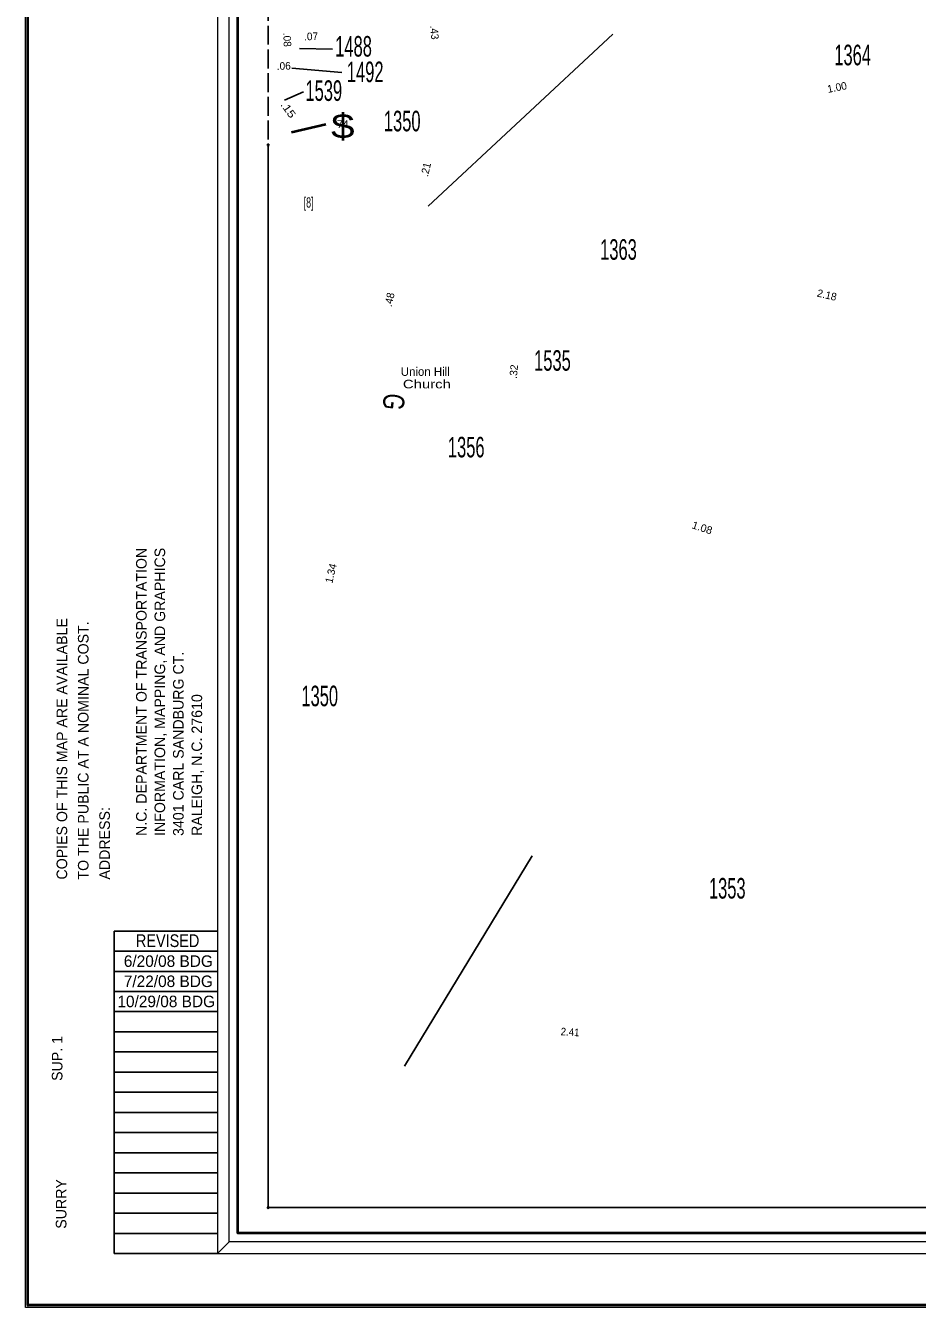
# Model space of a CAD drawing. Extents: x 403833 to 501201, y 265970 to 452746.
# Drawn here: x 404571 to 418115, y 331859 to 351322 of the extents above; entities that cross this region are included whole.
import ezdxf
from ezdxf.enums import TextEntityAlignment as Align

# ---------------------------------------------------------------- set-up
doc = ezdxf.new("R2010")
doc.units = 0
doc.header["$LTSCALE"] = 48
doc.header["$PDMODE"] = 32
doc.header["$PDSIZE"] = 24
doc.linetypes.add('LONG_DASHED', pattern=[7.5, 6, -1.5])
for name, color, linetype, lineweight in [('1', 7, 'Continuous', 25), ('20', 7, 'Continuous', 40), ('23', 7, 'Continuous', 40), ('25', 7, 'LONG_DASHED', 25), ('29', 7, 'Continuous', 53), ('31', 7, 'Continuous', 25), ('38', 7, 'Continuous', 25), ('40', 7, 'Continuous', 13), ('5', 7, 'Continuous', 53), ('56', 7, 'Continuous', 40), ('63', 7, 'Continuous', 25)]:
    doc.layers.add(name, color=color, linetype=linetype, lineweight=lineweight)

msp = doc.modelspace()

# ---------------------------------------------------------------- linework, layer by layer
at = {"layer": '1', "lineweight": 13}
msp.add_lwpolyline([(501201.34, 331858.9), (404570.7, 331858.9), (404570.7, 388255.94), (501201.34, 388255.94)], close=True, dxfattribs=at)
at = {"layer": '1'}
for p in [(408254.99, 349511.63), (408254.99, 333374.38), (404605.7, 331893.9)]:
    msp.add_point(p, dxfattribs=at)
at = {"layer": '20', "lineweight": 25}
for p, q in [((405913.33, 337573.71), (407484.36, 337573.71)), ((405913.33, 337573.71), (405913.33, 332676.33)), ((405913.33, 337267.6), (407484.36, 337267.6)), ((405913.33, 336961.52), (407484.36, 336961.52)), ((405913.33, 336655.44), (407484.36, 336655.44)), ((405913.33, 336349.36), (407484.36, 336349.36)), ((405913.33, 336043.28), (407484.36, 336043.28)), ((405913.33, 335737.2), (407484.36, 335737.2)), ((405913.33, 335431.11), (407484.36, 335431.11)), ((405913.33, 335125), (407484.36, 335125)), ((405913.33, 334818.92), (407484.36, 334818.92)), ((405913.33, 334512.84), (407484.36, 334512.84)), ((405913.33, 334206.76), (407484.36, 334206.76)), ((405913.33, 333900.68), (407484.36, 333900.68)), ((405913.33, 333594.6), (407484.36, 333594.6)), ((405913.33, 333288.49), (407484.36, 333288.49)), ((405913.33, 332982.41), (407484.36, 332982.41)), ((405913.33, 332676.33), (407484.36, 332676.33))]:
    msp.add_line(p, q, dxfattribs=at)
at = {"layer": '20'}
for points in [[(404605.7, 388220.94), (501166.34, 388220.94), (501166.34, 331893.9), (404605.7, 331893.9)], [(407793.55, 387111.98), (500240.83, 387111.98), (500240.83, 332985.61), (407793.55, 332985.61)]]:
    msp.add_lwpolyline(points, close=True, dxfattribs=at)
at = {"layer": '20', "lineweight": 13}
msp.add_lwpolyline([(407484.36, 387437.44), (407484.36, 332676.33), (407662.91, 332855.01), (407662.91, 387242.61), (500371.44, 387242.61), (500371.44, 332855.01), (407662.91, 332855.01), (407484.36, 332676.33), (500550.02, 332676.33), (500550.02, 387437.44)], close=True, dxfattribs=at)
at = {"layer": '25'}
msp.add_line((408254.99, 367881.62), (408254.99, 349511.63), dxfattribs=at)
at = {"layer": '31'}
for p, q in [((410683.46, 348579.92), (413488.15, 351193.07)), ((410326.03, 335522.47), (412263.11, 338715.34))]:
    msp.add_line(p, q, dxfattribs=at)
at = {"layer": '38'}
for p, q in [((409230.16, 350966.83), (408729.2, 350976.66)), ((409372.6, 350612.22), (408616.1, 350674.89)), ((408791.32, 350317.03), (408503.14, 350188.21))]:
    msp.add_line(p, q, dxfattribs=at)
at = {"layer": '5', "lineweight": 40}
msp.add_line((409130.84, 349821), (408610.15, 349698.37), dxfattribs=at)
at = {"layer": '63'}
msp.add_line((408254.99, 333374.38), (408254.99, 349511.63), dxfattribs=at)
msp.add_lwpolyline([(408254.99, 367881.62), (408254.99, 386911.06), (467893.64, 386911.06), (467893.64, 333374.38), (408254.99, 333374.38)], dxfattribs=at)

# ---------------------------------------------------------------- texts
at = {"layer": '20'}
for s, p in [('N.C. DEPARTMENT OF TRANSPORTATION', (406408.81, 339017.51)), ('INFORMATION, MAPPING, AND GRAPHICS', (406689.74, 339017.51)), ('COPIES OF THIS MAP ARE AVAILABLE', (405201.74, 338355.45)), ('TO THE PUBLIC AT A NOMINAL COST.', (405526.08, 338355.45)), ('3401 CARL SANDBURG CT.', (406970.66, 339017.51)), ('RALEIGH, N.C. 27610', (407251.58, 339017.51)), ('ADDRESS:', (405850.42, 338355.45))]:
    msp.add_text(s, height=160.9, rotation=90, dxfattribs=at).set_placement(p)
at = {"layer": '20', "width": 0.85}
msp.add_text('REVISED', height=193.1, dxfattribs=at).set_placement((406245.68, 337330.66))
at = {"layer": '20'}
for s, p in [(' 6/20/08 BDG', (406706.13, 337029.22)), (' 7/22/08 BDG', (406706.13, 336723.14)), ('10/29/08 BDG', (406706.13, 336417.06))]:
    msp.add_text(s, height=175, dxfattribs=at).set_placement(p, align=Align.CENTER)
for s, p in [('SUP. 1 ', (405129.82, 335668.57)), ('SURRY       ', (405190.53, 333638.74))]:
    msp.add_text(s, height=160.9, rotation=90, dxfattribs=at).set_placement(p, align=Align.CENTER)
at = {"layer": '23', "width": 0.6}
for s, p in [('1488', (409551.79, 350852.37)), ('1364', (417131.76, 350720.5)), ('1492', (409728.47, 350464.78)), ('1539', (409099.55, 350179.47)), ('1350', (410290.69, 349717.68)), ('1363', (413575.7, 347767.17)), ('1535', (412572.48, 346081.87)), ('1356', (411262.67, 344765.93)), ('1350', (409037.67, 340987.54)), ('1353', (415227.48, 338066.7))]:
    msp.add_text(s, height=312, dxfattribs=at).set_placement(p, align=Align.CENTER)
at = {"layer": '29', "width": 0.65}
msp.add_text('[8]', height=156, dxfattribs=at).set_placement((408868.78, 348559.27), align=Align.CENTER)
at = {"layer": '40'}
for s, rotation, p in [('.08', 272.054, (408487.55, 351105.02)), ('.07', 2.61, (408908.96, 351101.86)), ('.43', 275.578, (410723.55, 351213.19)), ('.06', 1.632, (408493.2, 350653)), ('1.00', 11.412, (416905.85, 350329.54)), ('.21', 76.516, (410705.24, 349124.07)), ('.48', 77.214, (410153.05, 347149.72)), ('2.18', 346.679, (416728.58, 347176.47)), ('.32', 84.891, (412041.26, 346063.74)), ('1.34', 76.502, (409263.46, 342992.25))]:
    msp.add_text(s, height=115, rotation=rotation, dxfattribs=at).set_placement(p, align=Align.CENTER)
for s, rotation, width, p in [('.15', 305.516, 1.25, (408513.12, 350013.51)), ('1.08', 341.915, 1.05, (414829.34, 343643.83)), ('2.41', 356.3, 0.95, (412836.7, 335983.22))]:
    msp.add_text(s, height=115, rotation=rotation, dxfattribs=dict(at, width=width)).set_placement(p, align=Align.CENTER)
at = {"layer": '5', "width": 1.3}
msp.add_text('$', height=370, dxfattribs=at).set_placement((409388.12, 349611.47), align=Align.CENTER)
at = {"layer": '5'}
msp.add_text('74', height=120, dxfattribs=at).set_placement((409387.12, 349766.47), align=Align.CENTER)
at = {"layer": '56'}
msp.add_text('Union Hill ', height=130, dxfattribs=at).set_placement((410664.91, 346004.29), align=Align.CENTER)
at = {"layer": '56', "width": 1.3}
msp.add_text('Church', height=130, dxfattribs=at).set_placement((410664.91, 345814.29), align=Align.CENTER)
at = {"layer": '56', "width": 0.75}
msp.add_text('G', height=320, rotation=263.247, dxfattribs=at).set_placement((410003.79, 345627.91), align=Align.CENTER)

doc.saveas('drawing.dxf')
